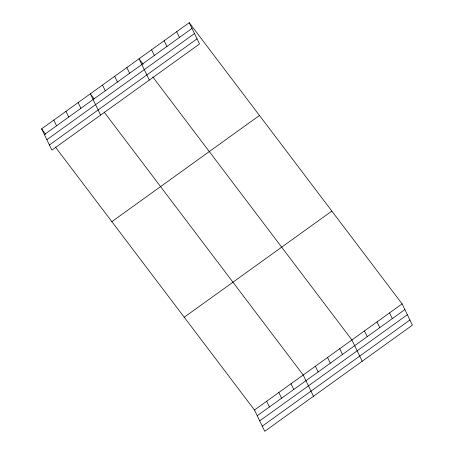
<?xml version="1.0" encoding="UTF-8"?>
<svg xmlns="http://www.w3.org/2000/svg" width="454" height="454" viewBox="0 0 454 454"><rect width="100%" height="100%" fill="white"/><g stroke="black" fill="none" stroke-linecap="round" stroke-linejoin="round"><path stroke-width="0.68" d="M189.239 22.7L199.527 43.981L51.898 150.126L41.609 128.845L189.239 22.7L402.102 303.874L412.391 325.155L264.761 431.3L254.473 410.019L55.411 147.073M44.373 134.56L192.002 28.409M46.853 139.696L194.482 33.551M49.412 144.991L197.042 38.84M111.854 221.637L259.484 115.486M184.228 317.233L331.857 211.087M254.473 410.019L402.102 303.874M257.236 415.733L404.866 309.583M259.722 420.869L407.346 314.724M262.276 426.164L409.905 320.013M143.226 64.315L139.043 58.793L149.332 80.069M152.845 77.015L351.912 339.961L362.196 361.242M94.092 98.79L90.329 93.819L100.612 115.1M104.125 112.047L303.193 374.993L313.481 396.274M41.609 128.845L45.792 134.373M389.555 312.897L392.318 318.606M377.007 321.92L379.765 327.629M364.46 330.943L367.218 336.652M339.728 348.723L342.492 354.432M176.691 31.723L179.449 37.432M327.55 357.48L330.313 363.189M164.144 40.746L166.902 46.456M315.371 366.236L318.135 371.945M151.591 49.77L154.354 55.479M291.014 383.749L293.772 389.458M126.865 67.55L129.628 73.259M278.835 392.506L281.594 398.22M114.686 76.306L117.45 82.015M266.657 401.262L269.415 406.977M102.508 85.063L105.266 90.772M78.15 102.576L80.908 108.285M65.966 111.332L68.73 117.047M53.788 120.089L56.551 125.803"/></g></svg>
